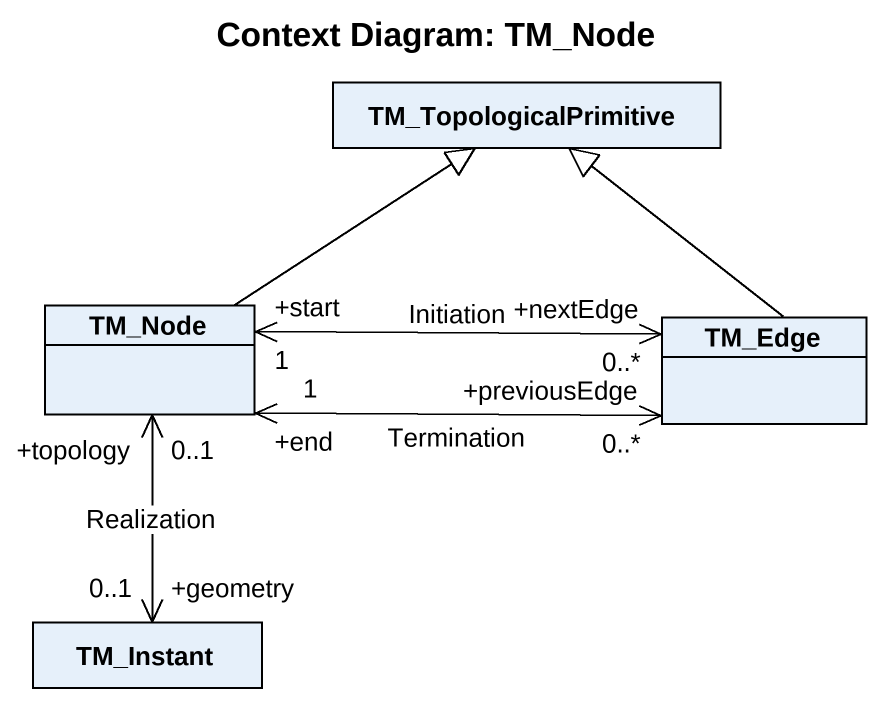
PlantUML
@startuml
title Context Diagram: TM_Node
hide circle
hide empty members
class TM_TopologicalPrimitive
class TM_Node
class TM_Edge
class TM_Instant
TM_Node -up-|> TM_TopologicalPrimitive
TM_Node "+topology\n0..1" <--> "+geometry\n0..1" TM_Instant : Realization
TM_Edge -up-|> TM_TopologicalPrimitive
TM_Edge "+nextEdge\n0..*" <-left-> "+start\n1" TM_Node : Initiation
TM_Edge "+previousEdge\n0..*" <-left-> "+end\n1" TM_Node : Termination
@enduml
